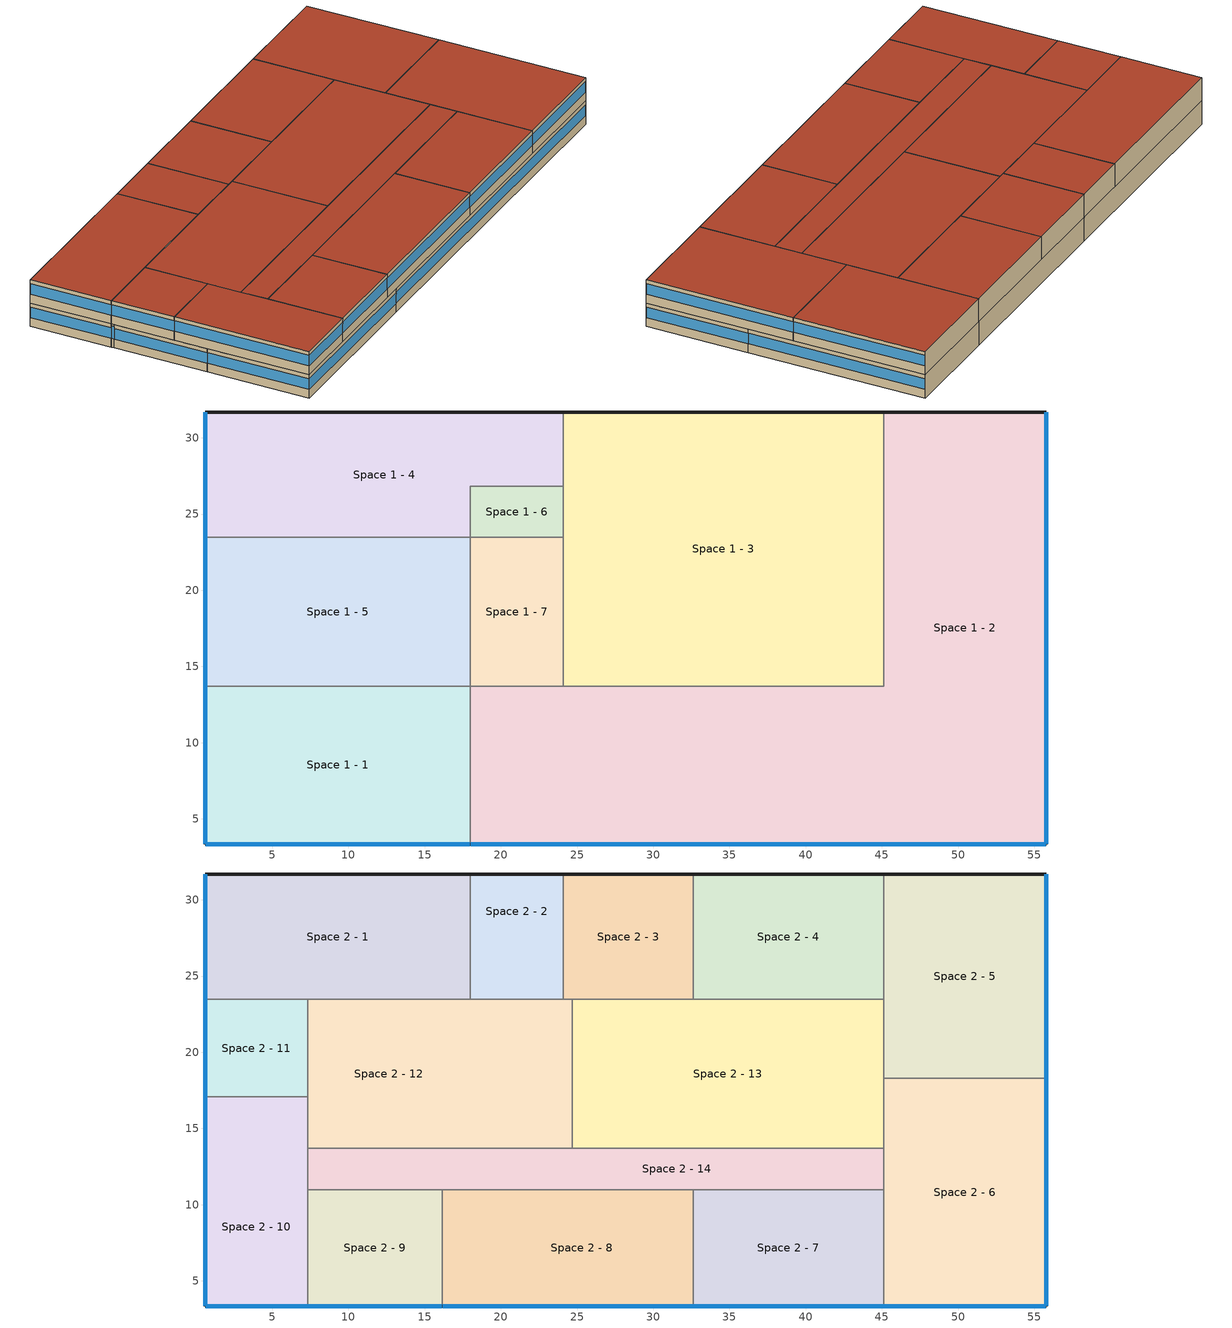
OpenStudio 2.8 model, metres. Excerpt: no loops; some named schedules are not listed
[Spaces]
Space 1 - 7
 floor ground: 17.98,13.72 17.98,14.02 17.98,23.16 17.98,23.47 24.08,23.47 24.08,23.16 24.08,13.72 z0
 wall to Space 1 - 5: 17.98,23.47 17.98,23.16 17.98,14.02 17.98,13.72 z0:2.44
 wall to Space 1 - 6: 24.08,23.47 17.98,23.47 z0:2.44
 wall to Space 1 - 3: 24.08,13.72 24.08,23.16 24.08,23.47 z0:2.44
 wall to Space 1 - 2: 17.98,13.72 24.08,13.72 z0:2.44
Space 1 - 6
 floor ground: 17.98,23.47 17.98,26.82 24.08,26.82 24.08,23.47 z0
 wall to Space 1 - 4: 24.08,26.82 17.98,26.82 17.98,23.47 z0:2.44
 wall to Space 1 - 3: 24.08,23.47 24.08,26.82 z0:2.44
Space 1 - 5
 floor ground: 17.68,13.72 17.07,13.72 0.61,13.72 0.61,23.16 0.61,23.47 17.07,23.47 17.68,23.47 17.98,23.47 17.98,23.16 17.98,14.02 17.98,13.72 z0
 wall outside: 0.61,23.47 0.61,23.16 0.61,13.72 z0:2.44
 wall to Space 1 - 1: 0.61,13.72 17.07,13.72 17.68,13.72 17.98,13.72 z0:2.44
 wall to Space 1 - 4: 17.98,23.47 17.68,23.47 17.07,23.47 0.61,23.47 z0:2.44
 window: 0.61,23.14 0.61,13.74 z0.91:2.02; 0.61,23.44 0.61,23.19 z0.91:2.23
Space 1 - 2
 floor ground: 17.98,3.35 17.98,13.72 24.08,13.72 45.11,13.72 45.11,31.7 55.78,31.7 55.78,13.72 55.78,3.35 z0
 wall outside: 17.98,3.35 55.78,3.35 55.78,13.72 55.78,31.7 45.11,31.7 z0:2.44
 wall to Space 1 - 1: 17.98,13.72 17.98,3.35 z0:2.44
 wall to Space 1 - 3: 45.11,31.7 45.11,13.72 24.08,13.72 z0:2.44
 window: 18.01,3.35 55.75,3.35 / 55.78,13.74 55.78,31.67 z0.91:2.01; 55.78,3.38 55.78,13.69 z0.91:2.02
Space 1 - 4
 floor ground: 17.68,23.47 17.07,23.47 0.61,23.47 0.61,31.7 24.08,31.7 24.08,26.82 17.98,26.82 17.98,23.47 z0
 wall outside: 24.08,31.7 0.61,31.7 0.61,23.47 z0:2.44
 wall to Space 1 - 3: 24.08,26.82 24.08,31.7 z0:2.44
 window: 0.61,31.67 0.61,23.5 z0.91:2.02
Space 1 - 3
 floor ground: 24.08,13.72 24.08,23.16 24.08,23.47 24.08,26.82 24.08,31.7 45.11,31.7 45.11,13.72 z0
 wall outside: 45.11,31.7 24.08,31.7 z0:2.44
Space 1 - 1
 floor ground: 0.61,3.35 0.61,13.72 17.07,13.72 17.68,13.72 17.98,13.72 17.98,3.35 z0
 wall outside: 0.61,13.72 0.61,3.35 17.98,3.35 z0:2.44
 window: 0.61,13.69 0.61,3.38 z0.91:2.02; 0.64,3.35 17.96,3.35 z0.91:2.01
Space 2 - 9
 floor to Space 1 - 1: 16.15,10.97 16.15,3.35 7.32,3.35 7.32,10.97 z2.44
 wall outside: 7.32,3.35 16.15,3.35 z2.44:4.88
 wall to Space 2 - 8: 16.15,3.35 16.15,10.97 z2.44:4.88
 wall to Space 2 - 10: 7.32,10.97 7.32,3.35 z2.44:4.88
 wall to Space 2 - 14: 16.15,10.97 7.32,10.97 z2.44:4.88
 window: 7.34,3.35 16.13,3.35 z3.35:4.46
 roof outside: 7.32,10.97 7.32,3.35 16.15,3.35 16.15,10.97 z4.88
Space 2 - 8
 floor to Space 1 - 1: 17.98,10.97 17.98,3.35 16.15,3.35 16.15,10.97 z2.44
 floor to Space 1 - 2: 32.61,10.97 32.61,3.35 17.98,3.35 17.98,10.97 z2.44
 wall outside: 16.15,3.35 32.61,3.35 z2.44:4.88
 wall to Space 2 - 7: 32.61,3.35 32.61,10.97 z2.44:4.88
 wall to Space 2 - 14: 32.61,10.97 16.15,10.97 z2.44:4.88
 window: 16.18,3.35 32.59,3.35 z3.35:4.45
 roof outside: 16.15,10.97 16.15,3.35 32.61,3.35 32.61,10.97 z4.88
Space 2 - 7
 floor to Space 1 - 2: 45.11,10.97 45.11,3.35 32.61,3.35 32.61,10.97 z2.44
 wall outside: 32.61,3.35 45.11,3.35 z2.44:4.88
 wall to Space 2 - 6: 45.11,3.35 45.11,10.97 z2.44:4.88
 wall to Space 2 - 14: 45.11,10.97 32.61,10.97 z2.44:4.88
 window: 32.64,3.35 45.09,3.35 z3.35:4.45
 roof outside: 32.61,10.97 32.61,3.35 45.11,3.35 45.11,10.97 z4.88
Space 2 - 6
 floor to Space 1 - 2: 55.78,18.29 55.78,3.35 45.11,3.35 45.11,18.29 z2.44
 wall outside: 45.11,3.35 55.78,3.35 55.78,18.29 z2.44:4.88
 wall to Space 2 - 14: 45.11,13.72 45.11,10.97 z2.44:4.88
 wall to Space 2 - 13: 45.11,18.29 45.11,13.72 z2.44:4.88
 wall to Space 2 - 5: 55.78,18.29 45.11,18.29 z2.44:4.88
 window: 55.78,3.38 55.78,18.26 z3.35:4.45; 45.14,3.35 55.75,3.35 z3.35:4.46
 roof outside: 45.11,18.29 45.11,13.72 45.11,10.97 45.11,3.35 55.78,3.35 55.78,18.29 z4.88
Space 2 - 4
 floor to Space 1 - 3: 45.11,31.7 45.11,23.47 32.61,23.47 32.61,31.7 z2.44
 wall outside: 45.11,31.7 32.61,31.7 z2.44:4.88
 wall to Space 2 - 3: 32.61,31.7 32.61,23.47 z2.44:4.88
 wall to Space 2 - 5: 45.11,23.47 45.11,31.7 z2.44:4.88
 wall to Space 2 - 13: 32.61,23.47 45.11,23.47 z2.44:4.88
 roof outside: 32.61,31.7 32.61,23.47 45.11,23.47 45.11,31.7 z4.88
Space 2 - 2
 floor to Space 1 - 6: 24.08,26.82 24.08,23.47 17.98,23.47 17.98,26.82 z2.44
 floor to Space 1 - 4: 24.08,31.7 24.08,26.82 17.98,26.82 17.98,31.7 z2.44
 wall outside: 24.08,31.7 17.98,31.7 z2.44:4.88
 wall to Space 2 - 3: 24.08,23.47 24.08,31.7 z2.44:4.88
 wall to Space 2 - 12: 17.98,23.47 24.08,23.47 z2.44:4.88
 wall to Space 2 - 1: 17.98,31.7 17.98,23.47 z2.44:4.88
 roof outside: 17.98,31.7 17.98,23.47 24.08,23.47 24.08,31.7 z4.88
Space 2 - 14
 floor to Space 1 - 2: 45.11,13.72 45.11,10.97 17.98,10.97 17.98,13.72 z2.44
 floor to Space 1 - 1: 17.98,13.72 17.98,10.97 7.32,10.97 7.32,13.72 z2.44
 wall to Space 2 - 10: 7.32,13.72 7.32,10.97 z2.44:4.88
 wall to Space 2 - 12: 24.69,13.72 7.32,13.72 z2.44:4.88
 wall to Space 2 - 13: 45.11,13.72 24.69,13.72 z2.44:4.88
 roof outside: 24.69,13.72 7.32,13.72 7.32,10.97 16.15,10.97 32.61,10.97 45.11,10.97 45.11,13.72 z4.88
Space 2 - 10
 floor to Space 1 - 5: 7.32,17.07 7.32,13.72 0.61,13.72 0.61,17.07 z2.44
 floor to Space 1 - 1: 7.32,13.72 7.32,3.35 0.61,3.35 0.61,13.72 z2.44
 wall outside: 0.61,17.07 0.61,3.35 7.32,3.35 z2.44:4.88
 wall to Space 2 - 11: 7.32,17.07 0.61,17.07 z2.44:4.88
 wall to Space 2 - 12: 7.32,13.72 7.32,17.07 z2.44:4.88
 window: 0.64,3.35 7.29,3.35 z3.35:4.46; 0.61,17.04 0.61,3.38 z3.35:4.45
 roof outside: 0.61,17.07 0.61,3.35 7.32,3.35 7.32,10.97 7.32,13.72 7.32,17.07 z4.88
Space 2 - 13
 floor to Space 1 - 3: 45.11,23.47 45.11,13.72 24.69,13.72 24.69,23.47 z2.44
 wall to Space 2 - 12: 24.69,23.47 24.69,13.72 z2.44:4.88
 wall to Space 2 - 3: 32.61,23.47 24.69,23.47 z2.44:4.88
 wall to Space 2 - 5: 45.11,18.29 45.11,23.47 z2.44:4.88
 roof outside: 45.11,13.72 45.11,18.29 45.11,23.47 32.61,23.47 24.69,23.47 24.69,13.72 z4.88
Space 2 - 11
 floor to Space 1 - 5: 7.32,23.47 7.32,17.07 0.61,17.07 0.61,23.47 z2.44
 wall outside: 0.61,23.47 0.61,17.07 z2.44:4.88
 wall to Space 2 - 1: 7.32,23.47 0.61,23.47 z2.44:4.88
 wall to Space 2 - 12: 7.32,17.07 7.32,23.47 z2.44:4.88
 window: 0.61,23.44 0.61,17.09 z3.35:4.46
 roof outside: 7.32,17.07 7.32,23.47 0.61,23.47 0.61,17.07 z4.88
Space 2 - 5
 floor to Space 1 - 2: 55.78,31.7 55.78,18.29 45.11,18.29 45.11,31.7 z2.44
 wall outside: 55.78,18.29 55.78,31.7 45.11,31.7 z2.44:4.88
 window: 55.78,18.31 55.78,31.67 z3.35:4.45
 roof outside: 45.11,31.7 45.11,23.47 45.11,18.29 55.78,18.29 55.78,31.7 z4.88
Space 2 - 3
 floor to Space 1 - 3: 32.61,31.7 32.61,23.47 24.08,23.47 24.08,31.7 z2.44
 wall outside: 32.61,31.7 24.08,31.7 z2.44:4.88
 wall to Space 2 - 12: 24.08,23.47 24.69,23.47 z2.44:4.88
 roof outside: 24.08,31.7 24.08,23.47 24.69,23.47 32.61,23.47 32.61,31.7 z4.88
Space 2 - 1
 floor to Space 1 - 4: 17.98,31.7 17.98,23.47 0.61,23.47 0.61,31.7 z2.44
 wall outside: 17.98,31.7 0.61,31.7 0.61,23.47 z2.44:4.88
 wall to Space 2 - 12: 7.32,23.47 17.98,23.47 z2.44:4.88
 window: 0.61,31.67 0.61,23.5 z3.35:4.46
 roof outside: 0.61,31.7 0.61,23.47 7.32,23.47 17.98,23.47 17.98,31.7 z4.88
Space 2 - 12
 floor to Space 1 - 3: 24.69,23.47 24.69,13.72 24.08,13.72 24.08,23.47 z2.44
 floor to Space 1 - 7: 24.08,23.47 24.08,13.72 17.98,13.72 17.98,23.47 z2.44
 floor to Space 1 - 5: 17.98,23.47 17.98,13.72 7.32,13.72 7.32,23.47 z2.44
 roof outside: 24.08,23.47 17.98,23.47 7.32,23.47 7.32,17.07 7.32,13.72 24.69,13.72 24.69,23.47 z4.88
[Site]
Chicago Ohare Intl Ap: Latitude {deg}=41.98; Longitude {deg}=-87.92; Time Zone {hr}=-6; Elevation {m}=201
[ClimateZones]
Climate Zone Value 1=5A; Climate Zone Institution Name 2=CEC; Climate Zone Document Name 2=California Climate Zone Descriptions; Climate Zone Document Year 2=1995
[Building]
Building 1: Space Type=SecondarySchool Classroom 1; Default Construction Set=90.1-2013 - SecSchl - ASHRAE 169-2006-5A; Default Schedule Set=SecondarySchool Classroom Schedule Set 1
[SizingPeriod:DesignDay] Daily Dry-Bulb Temperature Range {deltaC}=10.5; Barometric Pressure {Pa}=98934; Wind Speed {m/s}=5.2; Wind Direction {deg}=230; Sky Clearness=0; Rain Indicator=0; Snow Indicator=0; Day of Month=21; Month=7; Day Type=SummerDesignDay; Daylight Saving Time Indicator=0; Dry-Bulb Temperature Range Modifier Type=DefaultMultipliers; Solar Model Indicator=ASHRAETau; ASHRAE Taub=0.455; ASHRAE Taud=2.05
Name | Maximum Dry-Bulb Temperature {C} | Humidity Indicating Conditions at Maximum Dry-Bulb | Humidity Indicating Type
Chicago Ohare Intl Ap Ann Clg .4% Condns Enth=>MDB | 31.4 | 79200 | Enthalpy
Chicago Ohare Intl Ap Ann Clg .4% Condns DP=>MDB | 28.9 | 23.8 | Dewpoint
Chicago Ohare Intl Ap Ann Clg .4% Condns WB=>MDB | 31.2 | 25.5 | Wetbulb
Chicago Ohare Intl Ap Ann Clg .4% Condns DB=>MWB | 33.3 | 23.7 | Wetbulb
[DefaultConstructionSet]
90.1-2013 - SecSchl - ASHRAE 169-2006-5A: Default Exterior Surface Constructions=Default Surface Constructions 1000; Default Interior Surface Constructions=Default Surface Constructions 1001; Default Ground Contact Surface Constructions=Default Surface Constructions 1002; Default Exterior SubSurface Constructions=Default Sub Surface Constructions 667; Default Interior SubSurface Constructions=Default Sub Surface Constructions 668; Interior Partition Construction=Typical Interior Partition
[DefaultSurfaceConstructions]
Name | Floor Construction | Wall Construction | Roof Ceiling Construction
Default Surface Constructions 1000 | Typical Insulated Exterior Mass Floor R-17.54 69 | Typical Insulated Steel Framed Exterior Wall R-18.18 18 | Typical IEAD Roof R-31.25 107
Default Surface Constructions 1001 | Typical Interior Floor | Typical Interior Wall | Typical Interior Ceiling
Default Surface Constructions 1002 | Typical Insulated Carpeted 8in Slab Floor | Typical Insulated Basement Mass Wall
[DefaultSubSurfaceConstructions]
Name | Fixed Window Construction | Operable Window Construction | Door Construction | Glass Door Construction | Overhead Door Construction | Skylight Construction | Tubular Daylight Dome Construction | Tubular Daylight Diffuser Construction
Default Sub Surface Constructions 667 | U 0.48 SHGC 0.40 Dbl Ref-D Clr 6mm/13mm | U 0.48 SHGC 0.40 Dbl Ref-D Clr 6mm/13mm | Typical Insulated Metal Door R-2.0 183 | U 0.44 SHGC 0.26 Dbl Ref-B-H Clr 6mm/13mm Air | Typical Overhead Door | Window_U_0.50_SHGC_0.40_Skylight_Frame_Width_0.430_in | Typical Interior Window | Typical Interior Window
Default Sub Surface Constructions 668 | Typical Interior Window | Typical Interior Window | Typical Interior Door
[Construction]
Typical Interior Partition; Typical Interior Door: G05 25mm wood
Typical Insulated Exterior Mass Floor R-17.54 69: Typical Insulation R-14.97 69, 4 in. Normalweight Concrete Floor, Typical Carpet Pad
Typical Insulated Steel Framed Exterior Wall R-18.18 18: 25mm Stucco, 5/8 in. Gypsum Board, Typical Insulation R-16.0 18, 5/8 in. Gypsum Board
Typical IEAD Roof R-31.25 107: Roof Membrane, Typical Insulation R-30.13 107, Metal Roof Surface
Typical Interior Floor: 100mm Normalweight concrete floor, CP02 CARPET PAD 1
Typical Interior Wall: G01 13mm gypsum board, G01 13mm gypsum board
Typical Interior Ceiling: CP02 CARPET PAD 1, 100mm Normalweight concrete floor
Typical Insulated Carpeted 8in Slab Floor: 8 in. Normalweight Concrete Floor, Typical Carpet Pad
Typical Insulated Basement Mass Wall: 8 in. Concrete Block Basement Wall
U 0.48 SHGC 0.40 Dbl Ref-D Clr 6mm/13mm: REF D CLEAR 6MM, AIR 13MM, CLEAR 6MM
Typical Insulated Metal Door R-2.0 183: F08 Metal surface, Typical Insulation R-1.15 183
U 0.44 SHGC 0.26 Dbl Ref-B-H Clr 6mm/13mm Air: REF B CLEAR HI 6MM, AIR 13MM, CLEAR 6MM
Typical Overhead Door: Typical Insulation R-0.54 1
Window_U_0.50_SHGC_0.40_Skylight_Frame_Width_0.430_in: Glass_2052_LayerAvg, Gap_1_W_0_0038, Glass_2027F_LayerAvg
Typical Interior Window: Clear 3mm 1
[Material]
Name | Roughness | Thickness {m} | Conductivity {W/m-K} | Density {kg/m3} | Specific Heat {J/kg-K} | Thermal Absorptance | Solar Absorptance | Visible Absorptance
G05 25mm wood | MediumSmooth | 0.0254 | 0.15 | 608 | 1630 | 0.9 | 0.5 | 0.5
4 in. Normalweight Concrete Floor | MediumRough | 0.1016 | 2.31 | 2322 | 832 | 0.9 | 0.7 | 0.7
25mm Stucco | Smooth | 0.0254 | 0.72 | 1856 | 840 | 0.9 | 0.7 | 0.7
5/8 in. Gypsum Board | MediumSmooth | 0.0159 | 0.16 | 800 | 1090 | 0.9 | 0.7 | 0.7
Roof Membrane | VeryRough | 0.0095 | 0.16 | 1121.29 | 1460 | 0.9 | 0.7 | 0.7
Metal Roof Surface; F08 Metal surface | Smooth | 0.0008 | 45.28 | 7824 | 500 | 0.9 | 0.7 | 0.7
100mm Normalweight concrete floor | MediumRough | 0.1016 | 2.31045 | 2322 | 832.557 |  | 0 | 0
G01 13mm gypsum board | Smooth | 0.0127 | 0.160031 | 800.001 | 1090.73 | 0.9 | 0.7 | 0.5
8 in. Normalweight Concrete Floor | MediumRough | 0.2032 | 2.31 | 2322 | 832 | 0.9 | 0.7 | 0.7
8 in. Concrete Block Basement Wall | MediumRough | 0.2032 | 1.326 | 1842 | 912 | 0.9 | 0.7 | 0.7
[Material:NoMass] Roughness=Smooth; Thermal Absorptance=0.9; Solar Absorptance=0.7
Name | Thermal Resistance {m2-K/W} | Visible Absorptance
Typical Insulation R-14.97 69 | 2.63723 | 0.7
Typical Carpet Pad; CP02 CARPET PAD 1 | 0.21648 | 0.8
Typical Insulation R-16.0 18 | 2.81828 | 0.7
Typical Insulation R-30.13 107 | 5.30668 | 0.7
Typical Insulation R-1.15 183 | 0.202509 | 0.7
Typical Insulation R-0.54 1 | 0.0945033 | 0.7
[WindowMaterial:Glazing] Optical Data Type=SpectralAverage; Infrared Transmittance at Normal Incidence=0; Dirt Correction Factor for Solar and Visible Transmittance=1; Solar Diffusing=No
Name | Thickness {m} | Solar Transmittance at Normal Incidence | Front Side Solar Reflectance at Normal Incidence | Back Side Solar Reflectance at Normal Incidence | Visible Transmittance at Normal Incidence | Front Side Visible Reflectance at Normal Incidence | Back Side Visible Reflectance at Normal Incidence | Front Side Infrared Hemispherical Emissivity | Back Side Infrared Hemispherical Emissivity | Conductivity {W/m-K}
REF D CLEAR 6MM | 0.006 | 0.429 | 0.308 | 0.379 | 0.334 | 0.453 | 0.505 | 0.84 | 0.82 | 0.9
CLEAR 6MM | 0.006 | 0.775 | 0.071 | 0.071 | 0.881 | 0.08 | 0.08 | 0.84 | 0.84 | 0.9
REF B CLEAR HI 6MM | 0.006 | 0.24 | 0.16 | 0.32 | 0.3 | 0.16 | 0.29 | 0.84 | 0.6 | 0.9
Glass_2052_LayerAvg | 0.00837 | 0.507767 | 0.054228 | 0.0544931 | 0.586833 | 0.05805 | 0.058397 | 0.84 | 0.84 | 1
Glass_2027F_LayerAvg | 0.004 | 0.369744 | 0.470069 | 0.340935 | 0.765222 | 0.0546 | 0.073741 | 0.03675 | 0.84 | 1
Clear 3mm 1 | 0.003 | 0.837 | 0.075 | 0.075 | 0.898 | 0.081 | 0.081 | 0.84 | 0.84 | 0.9
[WindowMaterial:Gas] Gas Type=Air
Name | Thickness {m}
AIR 13MM | 0.0127
Gap_1_W_0_0038 | 0.0038
[Space]
Name | Space Type | Building Story | Thermal Zone
Space 2 - 7; Space 2 - 9; Space 2 - 11 | SecondarySchool Office | Story 2 | Thermal Zone 7
Space 2 - 6; Space 2 - 5 | SecondarySchool Classroom | Story 2 | Thermal Zone 6
Space 2 - 8; Space 2 - 10 | SecondarySchool Classroom | Story 2 | Thermal Zone 7
Space 2 - 3; Space 2 - 2 | SecondarySchool Office | Story 2 | Thermal Zone 5
Space 2 - 13; Space 2 - 12 | SecondarySchool Library | Story 2 | Thermal Zone 8
Space 1 - 6; Space 1 - 7 | SecondarySchool Restroom | Story 1 | Thermal Zone 4
Space 1 - 4 | SecondarySchool Classroom | Story 1 | Thermal Zone 1
Space 1 - 3 | SecondarySchool Auditorium | Story 1 | Thermal Zone 1
Space 2 - 14 | SecondarySchool Corridor | Story 2 | Thermal Zone 8
Space 2 - 1; Space 2 - 4 | SecondarySchool Classroom | Story 2 | Thermal Zone 5
Space 1 - 5; Space 1 - 1 | SecondarySchool Classroom | Story 1 | Thermal Zone 3
Space 1 - 2 | SecondarySchool ComputerRoom | Story 1 | Thermal Zone 2
[BuildingStory] Nominal Floor to Floor Height {m}=2.4384; Nominal Floor to Ceiling Height {m}=2.4384
Name | Nominal Z Coordinate {m}
Story 2 | 2.4384
Story 1 | 0
[ThermalZone] Multiplier=1; Use Ideal Air Loads=No
Name | Thermostat
Thermal Zone 5 | Thermostat Setpoint Dual Setpoint 5
Thermal Zone 6 | Thermostat Setpoint Dual Setpoint 6
Thermal Zone 7 | Thermostat Setpoint Dual Setpoint 7
Thermal Zone 8 | Thermostat Setpoint Dual Setpoint 8
Thermal Zone 4 | Thermostat Setpoint Dual Setpoint 4
Thermal Zone 3 | Thermostat Setpoint Dual Setpoint 3
Thermal Zone 1 | Thermostat Setpoint Dual Setpoint 1
Thermal Zone 2 | Thermostat Setpoint Dual Setpoint 2
[SpaceType] Standards Building Type=SecondarySchool
Name | Default Schedule Set | Design Specification Outdoor Air Object | Standards Space Type
SecondarySchool Office | SecondarySchool Office Schedule Set | SecondarySchool Office Ventilation | Office
SecondarySchool Restroom | SecondarySchool Restroom Schedule Set | SecondarySchool Restroom Ventilation | Restroom
SecondarySchool Library | SecondarySchool Library Schedule Set | SecondarySchool Library Ventilation | Library
SecondarySchool Classroom; SecondarySchool Classroom 1 | SecondarySchool Classroom Schedule Set | SecondarySchool Classroom Ventilation | Classroom
SecondarySchool Corridor | SecondarySchool Corridor Schedule Set | SecondarySchool Corridor Ventilation | Corridor
SecondarySchool Auditorium | SecondarySchool Auditorium Schedule Set | SecondarySchool Auditorium Ventilation | Auditorium
SecondarySchool ComputerRoom | SecondarySchool ComputerRoom Schedule Set | SecondarySchool ComputerRoom Ventilation | ComputerRoom
[DefaultScheduleSet] People Activity Level Schedule=SchoolSecondary ACTIVITY_SCH; Electric Equipment Schedule=SchoolSecondary BLDG_EQUIP_SCH_2013; Infiltration Schedule=SchoolSecondary INFIL_SCH_PNNL
Name | Number of People Schedule | Lighting Schedule
SecondarySchool Office Schedule Set | SchoolSecondary BLDG_OCC_SCH_Offices | SchoolSecondary BLDG_LIGHT_OFFICE_SCH
SecondarySchool Restroom Schedule Set | SchoolSecondary BLDG_OCC_SCH | SchoolSecondary BLDG_LIGHT_BATH_SCH
SecondarySchool Library Schedule Set | SchoolSecondary BLDG_OCC_SCH | SchoolSecondary BLDG_LIGHT_LIBRARY_SCH
SecondarySchool Classroom Schedule Set; SecondarySchool Classroom Schedule Set 1 | SchoolSecondary BLDG_OCC_SCH | SchoolSecondary BLDG_LIGHT_CLASSROOM_SCH
SecondarySchool Corridor Schedule Set | SchoolSecondary BLDG_OCC_SCH | SchoolSecondary BLDG_LIGHT_CORRIDOR_SCH
SecondarySchool Auditorium Schedule Set | SchoolSecondary BLDG_OCC_SCH_Auditorium | SchoolSecondary BLDG_LIGHT_SCH
SecondarySchool ComputerRoom Schedule Set | SchoolSecondary BLDG_OCC_SCH_Extend | SchoolSecondary BLDG_LIGHT_CLASSROOM_SCH
[DesignSpecification:OutdoorAir] Outdoor Air Method=Sum
Name | Outdoor Air Flow per Person {m3/s-person} | Outdoor Air Flow per Floor Area {m3/s-m2}
SecondarySchool Office Ventilation; SecondarySchool Auditorium Ventilation | 0.00235974 | 0.0003048
SecondarySchool Restroom Ventilation; SecondarySchool Corridor Ventilation |  | 0.0003048
SecondarySchool Library Ventilation; SecondarySchool Classroom Ventilation; SecondarySchool ComputerRoom Ventilation | 0.00471947 | 0.0006096
[People] Work Efficiency Schedule=Work Efficiency Schedule; Clothing Insulation Schedule=Clothing Schedule; Air Velocity Schedule=Air Velocity Schedule; Multiplier=1
Name | People Definition | Space or SpaceType
SecondarySchool Office People | SecondarySchool Office People Definition | SecondarySchool Office
SecondarySchool Library People | SecondarySchool Library People Definition | SecondarySchool Library
SecondarySchool Classroom People | SecondarySchool Classroom People Definition | SecondarySchool Classroom
SecondarySchool Auditorium People | SecondarySchool Auditorium People Definition | SecondarySchool Auditorium
SecondarySchool ComputerRoom People | SecondarySchool ComputerRoom People Definition | SecondarySchool ComputerRoom
SecondarySchool Classroom People 1 | SecondarySchool Classroom People Definition | SecondarySchool Classroom 1
[People:Definition] Number of People Calculation Method=People/Area; Fraction Radiant=0.3
Name | People per Space Floor Area {person/m2}
SecondarySchool Office People Definition | 0.0538196
SecondarySchool Library People Definition | 0.107639
SecondarySchool Classroom People Definition; SecondarySchool ComputerRoom People Definition | 0.376737
SecondarySchool Auditorium People Definition | 1.61459
[Lights] Fraction Replaceable=1
Name | Lights Definition | Space or SpaceType
SecondarySchool Office Lights | SecondarySchool Office Lights Definition | SecondarySchool Office
SecondarySchool Restroom Lights | SecondarySchool Restroom Lights Definition | SecondarySchool Restroom
SecondarySchool Library Lights | SecondarySchool Library Lights Definition | SecondarySchool Library
SecondarySchool Classroom Lights | SecondarySchool Classroom Lights Definition | SecondarySchool Classroom
SecondarySchool Corridor Lights | SecondarySchool Corridor Lights Definition | SecondarySchool Corridor
SecondarySchool Auditorium Lights | SecondarySchool Auditorium Lights Definition | SecondarySchool Auditorium
SecondarySchool ComputerRoom Lights | SecondarySchool ComputerRoom Lights Definition | SecondarySchool ComputerRoom
SecondarySchool Classroom Lights 1 | SecondarySchool Classroom Lights Definition | SecondarySchool Classroom 1
[Lights:Definition] Design Level Calculation Method=Watts/Area; Fraction Radiant=0.37; Fraction Visible=0.2
Name | Watts per Space Floor Area {W/m2}
SecondarySchool Office Lights Definition | 11.9479
SecondarySchool Restroom Lights Definition | 10.5486
SecondarySchool Library Lights Definition | 12.8091
SecondarySchool Classroom Lights Definition; SecondarySchool ComputerRoom Lights Definition | 13.3472
SecondarySchool Corridor Lights Definition | 7.10418
SecondarySchool Auditorium Lights Definition | 6.78126
[ElectricEquipment]
Name | Electric Equipment Definition | Space or SpaceType
SecondarySchool Office Elec Equip | SecondarySchool Office Elec Equip Definition | SecondarySchool Office
SecondarySchool Restroom Elec Equip | SecondarySchool Restroom Elec Equip Definition | SecondarySchool Restroom
SecondarySchool Library Elec Equip | SecondarySchool Library Elec Equip Definition | SecondarySchool Library
SecondarySchool Classroom Elec Equip | SecondarySchool Classroom Elec Equip Definition | SecondarySchool Classroom
SecondarySchool Corridor Elec Equip | SecondarySchool Corridor Elec Equip Definition | SecondarySchool Corridor
SecondarySchool Auditorium Elec Equip | SecondarySchool Auditorium Elec Equip Definition | SecondarySchool Auditorium
SecondarySchool ComputerRoom Elec Equip | SecondarySchool ComputerRoom Elec Equip Definition | SecondarySchool ComputerRoom
SecondarySchool Classroom Elec Equip 1 | SecondarySchool Classroom Elec Equip Definition | SecondarySchool Classroom 1
[ElectricEquipment:Definition] Design Level Calculation Method=Watts/Area; Fraction Radiant=0.5
Name | Watts per Space Floor Area {W/m2}
SecondarySchool Office Elec Equip Definition | 10.7639
SecondarySchool Restroom Elec Equip Definition; SecondarySchool Corridor Elec Equip Definition | 3.98265
SecondarySchool Library Elec Equip Definition | 10.0104
SecondarySchool Classroom Elec Equip Definition | 9.99967
SecondarySchool Auditorium Elec Equip Definition | 4.9514
SecondarySchool ComputerRoom Elec Equip Definition | 19.9993
[SpaceInfiltration:DesignFlowRate] Design Flow Rate Calculation Method=Flow/ExteriorArea; Flow per Exterior Surface Area {m3/s-m2}=0.000226568
Name | Space or SpaceType
SecondarySchool Office Infiltration | SecondarySchool Office
SecondarySchool Restroom Infiltration | SecondarySchool Restroom
SecondarySchool Library Infiltration | SecondarySchool Library
SecondarySchool Classroom Infiltration | SecondarySchool Classroom
SecondarySchool Corridor Infiltration | SecondarySchool Corridor
SecondarySchool Auditorium Infiltration | SecondarySchool Auditorium
SecondarySchool ComputerRoom Infiltration | SecondarySchool ComputerRoom
SecondarySchool Classroom Infiltration 1 | SecondarySchool Classroom 1
[ThermostatSetpoint:DualSetpoint]
Name | Heating Setpoint Temperature Schedule | Cooling Setpoint Temperature Schedule
Thermostat Setpoint Dual Setpoint 1 | SchoolSecondary HTGSETP_SCH_YES_OPTIMUM | SchoolSecondary CLGSETP_SCH_Setback
Thermostat Setpoint Dual Setpoint 2 | SchoolSecondary HTGSETP_SCH_YES_OPTIMUM 1 | SchoolSecondary CLGSETP_SCH_Setback 1
Thermostat Setpoint Dual Setpoint 3 | SchoolSecondary HTGSETP_SCH_YES_OPTIMUM 2 | SchoolSecondary CLGSETP_SCH_Setback 2
Thermostat Setpoint Dual Setpoint 4 | SchoolSecondary HTGSETP_SCH_YES_OPTIMUM 3 | SchoolSecondary CLGSETP_SCH_Setback 3
Thermostat Setpoint Dual Setpoint 5 | SchoolSecondary HTGSETP_SCH_YES_OPTIMUM 4 | SchoolSecondary CLGSETP_SCH_Setback 4
Thermostat Setpoint Dual Setpoint 6 | SchoolSecondary HTGSETP_SCH_YES_OPTIMUM 5 | SchoolSecondary CLGSETP_SCH_Setback 5
Thermostat Setpoint Dual Setpoint 7 | SchoolSecondary HTGSETP_SCH_YES_OPTIMUM 6 | SchoolSecondary CLGSETP_SCH_Setback 6
Thermostat Setpoint Dual Setpoint 8 | SchoolSecondary HTGSETP_SCH_YES_OPTIMUM 7 | SchoolSecondary CLGSETP_SCH_Setback 7
[Schedule:Ruleset]
Name | Default Day Schedule | Summer Design Day Schedule | Winter Design Day Schedule
SchoolSecondary BLDG_OCC_SCH_Offices | SchoolSecondary BLDG_OCC_SCH_Offices Default | SchoolSecondary BLDG_OCC_SCH_Offices Summer Design Day 3 | SchoolSecondary BLDG_OCC_SCH_Offices Winter Design Day
SchoolSecondary ACTIVITY_SCH | SchoolSecondary ACTIVITY_SCH Default | SchoolSecondary ACTIVITY_SCH Summer Design Day | SchoolSecondary ACTIVITY_SCH Winter Design Day
SchoolSecondary BLDG_LIGHT_OFFICE_SCH | SchoolSecondary BLDG_LIGHT_OFFICE_SCH Default | SchoolSecondary BLDG_LIGHT_OFFICE_SCH Summer Design Day | SchoolSecondary BLDG_LIGHT_OFFICE_SCH Winter Design Day
SchoolSecondary BLDG_EQUIP_SCH_2013 | SchoolSecondary BLDG_EQUIP_SCH_2013 Default | SchoolSecondary BLDG_EQUIP_SCH_2013 Summer Design Day 2 | SchoolSecondary BLDG_EQUIP_SCH_2013 Winter Design Day 2
SchoolSecondary INFIL_SCH_PNNL | SchoolSecondary INFIL_SCH_PNNL Default | SchoolSecondary INFIL_SCH_PNNL Summer Design Day | SchoolSecondary INFIL_SCH_PNNL Winter Design Day
Work Efficiency Schedule | Work Efficiency Schedule Default
Clothing Schedule | Clothing Schedule Default Winter Clothes
Air Velocity Schedule | Air Velocity Schedule Default
SchoolSecondary BLDG_OCC_SCH | SchoolSecondary BLDG_OCC_SCH Default | SchoolSecondary BLDG_OCC_SCH Summer Design Day 3 | SchoolSecondary BLDG_OCC_SCH Winter Design Day
SchoolSecondary BLDG_LIGHT_BATH_SCH | SchoolSecondary BLDG_LIGHT_BATH_SCH Default | SchoolSecondary BLDG_LIGHT_BATH_SCH Summer Design Day | SchoolSecondary BLDG_LIGHT_BATH_SCH Winter Design Day
SchoolSecondary BLDG_LIGHT_LIBRARY_SCH | SchoolSecondary BLDG_LIGHT_LIBRARY_SCH Default | SchoolSecondary BLDG_LIGHT_LIBRARY_SCH Summer Design Day | SchoolSecondary BLDG_LIGHT_LIBRARY_SCH Winter Design Day
SchoolSecondary BLDG_LIGHT_CLASSROOM_SCH | SchoolSecondary BLDG_LIGHT_CLASSROOM_SCH Default | SchoolSecondary BLDG_LIGHT_CLASSROOM_SCH Summer Design Day | SchoolSecondary BLDG_LIGHT_CLASSROOM_SCH Winter Design Day
SchoolSecondary BLDG_LIGHT_CORRIDOR_SCH | SchoolSecondary BLDG_LIGHT_CORRIDOR_SCH Default | SchoolSecondary BLDG_LIGHT_CORRIDOR_SCH Summer Design Day | SchoolSecondary BLDG_LIGHT_CORRIDOR_SCH Winter Design Day
SchoolSecondary BLDG_OCC_SCH_Auditorium | SchoolSecondary BLDG_OCC_SCH_Auditorium Default | SchoolSecondary BLDG_OCC_SCH_Auditorium Summer Design Day 3 | SchoolSecondary BLDG_OCC_SCH_Auditorium Winter Design Day
SchoolSecondary BLDG_LIGHT_SCH | SchoolSecondary BLDG_LIGHT_SCH Default | SchoolSecondary BLDG_LIGHT_SCH Summer Design Day | SchoolSecondary BLDG_LIGHT_SCH Winter Design Day
SchoolSecondary BLDG_OCC_SCH_Extend | SchoolSecondary BLDG_OCC_SCH_Extend Default | SchoolSecondary BLDG_OCC_SCH_Extend Summer Design Day 3 | SchoolSecondary BLDG_OCC_SCH_Extend Winter Design Day
SchoolSecondary HTGSETP_SCH_YES_OPTIMUM | SchoolSecondary HTGSETP_SCH_YES_OPTIMUM Default | SchoolSecondary HTGSETP_SCH_YES_OPTIMUM Summer Design Day | SchoolSecondary HTGSETP_SCH_YES_OPTIMUM Winter Design Day
SchoolSecondary HTGSETP_SCH_YES_OPTIMUM 1 | SchoolSecondary HTGSETP_SCH_YES_OPTIMUM Default 1 | SchoolSecondary HTGSETP_SCH_YES_OPTIMUM Summer Design Day 1 | SchoolSecondary HTGSETP_SCH_YES_OPTIMUM Winter Design Day 1
SchoolSecondary HTGSETP_SCH_YES_OPTIMUM 2 | SchoolSecondary HTGSETP_SCH_YES_OPTIMUM Default 2 | SchoolSecondary HTGSETP_SCH_YES_OPTIMUM Summer Design Day 2 | SchoolSecondary HTGSETP_SCH_YES_OPTIMUM Winter Design Day 2
SchoolSecondary HTGSETP_SCH_YES_OPTIMUM 3 | SchoolSecondary HTGSETP_SCH_YES_OPTIMUM Default 3 | SchoolSecondary HTGSETP_SCH_YES_OPTIMUM Summer Design Day 3 | SchoolSecondary HTGSETP_SCH_YES_OPTIMUM Winter Design Day 3
SchoolSecondary HTGSETP_SCH_YES_OPTIMUM 4 | SchoolSecondary HTGSETP_SCH_YES_OPTIMUM Default 4 | SchoolSecondary HTGSETP_SCH_YES_OPTIMUM Summer Design Day 4 | SchoolSecondary HTGSETP_SCH_YES_OPTIMUM Winter Design Day 4
SchoolSecondary HTGSETP_SCH_YES_OPTIMUM 5 | SchoolSecondary HTGSETP_SCH_YES_OPTIMUM Default 5 | SchoolSecondary HTGSETP_SCH_YES_OPTIMUM Summer Design Day 5 | SchoolSecondary HTGSETP_SCH_YES_OPTIMUM Winter Design Day 5
SchoolSecondary HTGSETP_SCH_YES_OPTIMUM 6 | SchoolSecondary HTGSETP_SCH_YES_OPTIMUM Default 6 | SchoolSecondary HTGSETP_SCH_YES_OPTIMUM Summer Design Day 6 | SchoolSecondary HTGSETP_SCH_YES_OPTIMUM Winter Design Day 6
SchoolSecondary HTGSETP_SCH_YES_OPTIMUM 7 | SchoolSecondary HTGSETP_SCH_YES_OPTIMUM Default 7 | SchoolSecondary HTGSETP_SCH_YES_OPTIMUM Summer Design Day 7 | SchoolSecondary HTGSETP_SCH_YES_OPTIMUM Winter Design Day 7
SchoolSecondary CLGSETP_SCH_Setback | SchoolSecondary CLGSETP_SCH_Setback Default | SchoolSecondary CLGSETP_SCH_Setback Summer Design Day | SchoolSecondary CLGSETP_SCH_Setback Winter Design Day
SchoolSecondary CLGSETP_SCH_Setback 1 | SchoolSecondary CLGSETP_SCH_Setback Default 1 | SchoolSecondary CLGSETP_SCH_Setback Summer Design Day 1 | SchoolSecondary CLGSETP_SCH_Setback Winter Design Day 1
SchoolSecondary CLGSETP_SCH_Setback 2 | SchoolSecondary CLGSETP_SCH_Setback Default 2 | SchoolSecondary CLGSETP_SCH_Setback Summer Design Day 2 | SchoolSecondary CLGSETP_SCH_Setback Winter Design Day 2
SchoolSecondary CLGSETP_SCH_Setback 3 | SchoolSecondary CLGSETP_SCH_Setback Default 3 | SchoolSecondary CLGSETP_SCH_Setback Summer Design Day 3 | SchoolSecondary CLGSETP_SCH_Setback Winter Design Day 3
SchoolSecondary CLGSETP_SCH_Setback 4 | SchoolSecondary CLGSETP_SCH_Setback Default 4 | SchoolSecondary CLGSETP_SCH_Setback Summer Design Day 4 | SchoolSecondary CLGSETP_SCH_Setback Winter Design Day 4
SchoolSecondary CLGSETP_SCH_Setback 5 | SchoolSecondary CLGSETP_SCH_Setback Default 5 | SchoolSecondary CLGSETP_SCH_Setback Summer Design Day 5 | SchoolSecondary CLGSETP_SCH_Setback Winter Design Day 5
SchoolSecondary CLGSETP_SCH_Setback 6 | SchoolSecondary CLGSETP_SCH_Setback Default 6 | SchoolSecondary CLGSETP_SCH_Setback Summer Design Day 6 | SchoolSecondary CLGSETP_SCH_Setback Winter Design Day 6
SchoolSecondary CLGSETP_SCH_Setback 7 | SchoolSecondary CLGSETP_SCH_Setback Default 7 | SchoolSecondary CLGSETP_SCH_Setback Summer Design Day 7 | SchoolSecondary CLGSETP_SCH_Setback Winter Design Day 7
[Schedule:Day]
SchoolSecondary BLDG_OCC_SCH_Offices Default; SchoolSecondary BLDG_OCC_SCH_Offices Winter Design Day; SchoolSecondary BLDG_LIGHT_OFFICE_SCH Winter Design Day; Work Efficiency Schedule Default; SchoolSecondary BLDG_OCC_SCH Default; SchoolSecondary BLDG_OCC_SCH Winter Design Day; SchoolSecondary BLDG_LIGHT_BATH_SCH Winter Design Day; SchoolSecondary BLDG_LIGHT_LIBRARY_SCH Winter Design Day; SchoolSecondary BLDG_LIGHT_CLASSROOM_SCH Winter Design Day; SchoolSecondary BLDG_OCC_SCH_Auditorium Default; SchoolSecondary BLDG_OCC_SCH_Auditorium Winter Design Day; SchoolSecondary BLDG_LIGHT_SCH Winter Design Day: 24, 0, 0
SchoolSecondary BLDG_OCC_SCH_Offices Summer Design Day 3: 8, 0, 0, 17, 0, 0.95, 21, 0, 0.15, 24, 0, 0
SchoolSecondary ACTIVITY_SCH Default; SchoolSecondary ACTIVITY_SCH Summer Design Day; SchoolSecondary ACTIVITY_SCH Winter Design Day: 24, 0, 120
SchoolSecondary BLDG_LIGHT_OFFICE_SCH Default; SchoolSecondary BLDG_LIGHT_BATH_SCH Default; SchoolSecondary BLDG_LIGHT_LIBRARY_SCH Default; SchoolSecondary BLDG_LIGHT_CLASSROOM_SCH Default; SchoolSecondary BLDG_LIGHT_SCH Default: 24, 0, 0.1773
SchoolSecondary BLDG_LIGHT_OFFICE_SCH Summer Design Day; SchoolSecondary INFIL_SCH_PNNL Default; SchoolSecondary INFIL_SCH_PNNL Winter Design Day; Clothing Schedule Default Winter Clothes; SchoolSecondary BLDG_LIGHT_BATH_SCH Summer Design Day; SchoolSecondary BLDG_LIGHT_LIBRARY_SCH Summer Design Day; SchoolSecondary BLDG_LIGHT_CLASSROOM_SCH Summer Design Day; SchoolSecondary BLDG_LIGHT_SCH Summer Design Day: 24, 0, 1
SchoolSecondary BLDG_EQUIP_SCH_2013 Default: 24, 0, 0.295624
SchoolSecondary BLDG_EQUIP_SCH_2013 Summer Design Day 2: 8, 0, 0.35, 17, 0, 0.95, 24, 0, 0.35
SchoolSecondary BLDG_EQUIP_SCH_2013 Winter Design Day 2: 24, 0, 0.35
SchoolSecondary INFIL_SCH_PNNL Summer Design Day: 7, 0, 1, 21, 0, 0.25, 24, 0, 1
Air Velocity Schedule Default: 24, 0, 0.2
SchoolSecondary BLDG_OCC_SCH Summer Design Day 3: 8, 0, 0, 16, 0, 0.95, 21, 0, 0.15, 24, 0, 0
SchoolSecondary BLDG_OCC_SCH_Auditorium Summer Design Day 3: 8, 0, 0, 15, 0, 0.25, 20, 0, 0.95, 24, 0, 0
SchoolSecondary HTGSETP_SCH_YES_OPTIMUM Default; SchoolSecondary HTGSETP_SCH_YES_OPTIMUM Summer Design Day; SchoolSecondary HTGSETP_SCH_YES_OPTIMUM Default 1; SchoolSecondary HTGSETP_SCH_YES_OPTIMUM Summer Design Day 1; SchoolSecondary HTGSETP_SCH_YES_OPTIMUM Default 2; SchoolSecondary HTGSETP_SCH_YES_OPTIMUM Summer Design Day 2; SchoolSecondary HTGSETP_SCH_YES_OPTIMUM Default 3; SchoolSecondary HTGSETP_SCH_YES_OPTIMUM Summer Design Day 3; SchoolSecondary HTGSETP_SCH_YES_OPTIMUM Default 4; SchoolSecondary HTGSETP_SCH_YES_OPTIMUM Summer Design Day 4; SchoolSecondary HTGSETP_SCH_YES_OPTIMUM Default 5; SchoolSecondary HTGSETP_SCH_YES_OPTIMUM Summer Design Day 5; SchoolSecondary HTGSETP_SCH_YES_OPTIMUM Default 6; SchoolSecondary HTGSETP_SCH_YES_OPTIMUM Summer Design Day 6; SchoolSecondary HTGSETP_SCH_YES_OPTIMUM Default 7; SchoolSecondary HTGSETP_SCH_YES_OPTIMUM Summer Design Day 7: 24, 0, 15.6
SchoolSecondary HTGSETP_SCH_YES_OPTIMUM Winter Design Day; SchoolSecondary HTGSETP_SCH_YES_OPTIMUM Winter Design Day 1; SchoolSecondary HTGSETP_SCH_YES_OPTIMUM Winter Design Day 2; SchoolSecondary HTGSETP_SCH_YES_OPTIMUM Winter Design Day 3; SchoolSecondary HTGSETP_SCH_YES_OPTIMUM Winter Design Day 4; SchoolSecondary HTGSETP_SCH_YES_OPTIMUM Winter Design Day 5; SchoolSecondary HTGSETP_SCH_YES_OPTIMUM Winter Design Day 6; SchoolSecondary HTGSETP_SCH_YES_OPTIMUM Winter Design Day 7: 24, 0, 21
SchoolSecondary CLGSETP_SCH_Setback Default; SchoolSecondary CLGSETP_SCH_Setback Winter Design Day; SchoolSecondary CLGSETP_SCH_Setback Default 1; SchoolSecondary CLGSETP_SCH_Setback Winter Design Day 1; SchoolSecondary CLGSETP_SCH_Setback Default 2; SchoolSecondary CLGSETP_SCH_Setback Winter Design Day 2; SchoolSecondary CLGSETP_SCH_Setback Default 3; SchoolSecondary CLGSETP_SCH_Setback Winter Design Day 3; SchoolSecondary CLGSETP_SCH_Setback Default 4; SchoolSecondary CLGSETP_SCH_Setback Winter Design Day 4; SchoolSecondary CLGSETP_SCH_Setback Default 5; SchoolSecondary CLGSETP_SCH_Setback Winter Design Day 5; SchoolSecondary CLGSETP_SCH_Setback Default 6; SchoolSecondary CLGSETP_SCH_Setback Winter Design Day 6; SchoolSecondary CLGSETP_SCH_Setback Default 7; SchoolSecondary CLGSETP_SCH_Setback Winter Design Day 7: 24, 0, 29.44
SchoolSecondary CLGSETP_SCH_Setback Summer Design Day; SchoolSecondary CLGSETP_SCH_Setback Summer Design Day 1; SchoolSecondary CLGSETP_SCH_Setback Summer Design Day 2; SchoolSecondary CLGSETP_SCH_Setback Summer Design Day 3; SchoolSecondary CLGSETP_SCH_Setback Summer Design Day 4; SchoolSecondary CLGSETP_SCH_Setback Summer Design Day 5; SchoolSecondary CLGSETP_SCH_Setback Summer Design Day 6; SchoolSecondary CLGSETP_SCH_Setback Summer Design Day 7: 24, 0, 24
[Schedule:Rule] Date Specification Type=DateRange
Name | Schedule Ruleset | Rule Order | Day Schedule | Apply Monday | Apply Tuesday | Apply Wednesday | Apply Thursday | Apply Friday | Start Month | Start Day | End Month | End Day | Apply Sunday | Apply Saturday
Schedule Rule 364 | SchoolSecondary BLDG_OCC_SCH_Offices | 0 | SchoolSecondary BLDG_OCC_SCH_Offices Wkdy|SmrDsn Day 2 | Yes | Yes | Yes | Yes | Yes | 9 | 1 | 12 | 31
Schedule Rule 363 | SchoolSecondary BLDG_OCC_SCH_Offices | 1 | SchoolSecondary BLDG_OCC_SCH_Offices Wknd Day 1 |  |  |  |  |  | 7 | 1 | 9 | 1 | Yes | Yes
Schedule Rule 362 | SchoolSecondary BLDG_OCC_SCH_Offices | 2 | SchoolSecondary BLDG_OCC_SCH_Offices Wkdy|SmrDsn Day 1 | Yes | Yes | Yes | Yes | Yes | 7 | 1 | 9 | 1
Schedule Rule 361 | SchoolSecondary BLDG_OCC_SCH_Offices | 3 | SchoolSecondary BLDG_OCC_SCH_Offices Wknd Day |  |  |  |  |  | 1 | 1 | 6 | 30 | Yes | Yes
Schedule Rule 360 | SchoolSecondary BLDG_OCC_SCH_Offices | 4 | SchoolSecondary BLDG_OCC_SCH_Offices Wkdy|SmrDsn Day | Yes | Yes | Yes | Yes | Yes | 1 | 1 | 6 | 30
Schedule Rule 369 | SchoolSecondary BLDG_LIGHT_OFFICE_SCH | 0 | SchoolSecondary BLDG_LIGHT_OFFICE_SCH Wkdy Day 2 | Yes | Yes | Yes | Yes | Yes | 9 | 1 | 12 | 31
Schedule Rule 368 | SchoolSecondary BLDG_LIGHT_OFFICE_SCH | 1 | SchoolSecondary BLDG_LIGHT_OFFICE_SCH Wknd Day 1 |  |  |  |  |  | 7 | 1 | 9 | 1 | Yes | Yes
Schedule Rule 367 | SchoolSecondary BLDG_LIGHT_OFFICE_SCH | 2 | SchoolSecondary BLDG_LIGHT_OFFICE_SCH Wkdy Day 1 | Yes | Yes | Yes | Yes | Yes | 7 | 1 | 9 | 1
Schedule Rule 366 | SchoolSecondary BLDG_LIGHT_OFFICE_SCH | 3 | SchoolSecondary BLDG_LIGHT_OFFICE_SCH Wknd Day |  |  |  |  |  | 1 | 1 | 6 | 30 | Yes | Yes
Schedule Rule 365 | SchoolSecondary BLDG_LIGHT_OFFICE_SCH | 4 | SchoolSecondary BLDG_LIGHT_OFFICE_SCH Wkdy Day | Yes | Yes | Yes | Yes | Yes | 1 | 1 | 6 | 30
Schedule Rule 299 | SchoolSecondary BLDG_EQUIP_SCH_2013 | 0 | SchoolSecondary BLDG_EQUIP_SCH_2013 Wkdy Day 2 | Yes | Yes | Yes | Yes | Yes | 9 | 1 | 12 | 31
Schedule Rule 298 | SchoolSecondary BLDG_EQUIP_SCH_2013 | 1 | SchoolSecondary BLDG_EQUIP_SCH_2013 Default|Wknd Day 2 |  |  |  |  |  | 9 | 1 | 12 | 31 | Yes | Yes
Schedule Rule 297 | SchoolSecondary BLDG_EQUIP_SCH_2013 | 2 | SchoolSecondary BLDG_EQUIP_SCH_2013 Wkdy Day 1 | Yes | Yes | Yes | Yes | Yes | 7 | 1 | 9 | 1
Schedule Rule 296 | SchoolSecondary BLDG_EQUIP_SCH_2013 | 3 | SchoolSecondary BLDG_EQUIP_SCH_2013 Default|Wknd Day 1 |  |  |  |  |  | 7 | 1 | 9 | 1 | Yes | Yes
Schedule Rule 295 | SchoolSecondary BLDG_EQUIP_SCH_2013 | 4 | SchoolSecondary BLDG_EQUIP_SCH_2013 Wkdy Day | Yes | Yes | Yes | Yes | Yes | 1 | 1 | 6 | 30
Schedule Rule 294 | SchoolSecondary BLDG_EQUIP_SCH_2013 | 5 | SchoolSecondary BLDG_EQUIP_SCH_2013 Default|Wknd Day |  |  |  |  |  | 1 | 1 | 6 | 30 | Yes | Yes
Schedule Rule 300 | SchoolSecondary INFIL_SCH_PNNL | 0 | SchoolSecondary INFIL_SCH_PNNL SmrDsn|Wkdy Day | Yes | Yes | Yes | Yes | Yes | 1 | 1 | 12 | 31
Schedule Rule 1 | Clothing Schedule | 0 | Clothing Schedule Summer Clothes |  |  |  |  |  | 5 | 1 | 9 | 30
Schedule Rule 316 | SchoolSecondary BLDG_OCC_SCH | 0 | SchoolSecondary BLDG_OCC_SCH Wkdy|SmrDsn Day 2 | Yes | Yes | Yes | Yes | Yes | 9 | 16 | 12 | 31
Schedule Rule 315 | SchoolSecondary BLDG_OCC_SCH | 1 | SchoolSecondary BLDG_OCC_SCH Wknd Day 1 |  |  |  |  |  | 6 | 16 | 9 | 15 | Yes | Yes
Schedule Rule 314 | SchoolSecondary BLDG_OCC_SCH | 2 | SchoolSecondary BLDG_OCC_SCH Wkdy|SmrDsn Day 1 | Yes | Yes | Yes | Yes | Yes | 6 | 16 | 9 | 15
Schedule Rule 313 | SchoolSecondary BLDG_OCC_SCH | 3 | SchoolSecondary BLDG_OCC_SCH Wknd Day |  |  |  |  |  | 1 | 1 | 6 | 15 | Yes | Yes
Schedule Rule 312 | SchoolSecondary BLDG_OCC_SCH | 4 | SchoolSecondary BLDG_OCC_SCH Wkdy|SmrDsn Day | Yes | Yes | Yes | Yes | Yes | 1 | 1 | 6 | 15
Schedule Rule 374 | SchoolSecondary BLDG_LIGHT_BATH_SCH | 0 | SchoolSecondary BLDG_LIGHT_BATH_SCH Wkdy Day 2 | Yes | Yes | Yes | Yes | Yes | 9 | 1 | 12 | 31
Schedule Rule 373 | SchoolSecondary BLDG_LIGHT_BATH_SCH | 1 | SchoolSecondary BLDG_LIGHT_BATH_SCH Wknd Day 1 |  |  |  |  |  | 7 | 1 | 9 | 1 | Yes | Yes
Schedule Rule 372 | SchoolSecondary BLDG_LIGHT_BATH_SCH | 2 | SchoolSecondary BLDG_LIGHT_BATH_SCH Wkdy Day 1 | Yes | Yes | Yes | Yes | Yes | 7 | 1 | 9 | 1
Schedule Rule 371 | SchoolSecondary BLDG_LIGHT_BATH_SCH | 3 | SchoolSecondary BLDG_LIGHT_BATH_SCH Wknd Day |  |  |  |  |  | 1 | 1 | 6 | 30 | Yes | Yes
Schedule Rule 370 | SchoolSecondary BLDG_LIGHT_BATH_SCH | 4 | SchoolSecondary BLDG_LIGHT_BATH_SCH Wkdy Day | Yes | Yes | Yes | Yes | Yes | 1 | 1 | 6 | 30
Schedule Rule 352 | SchoolSecondary BLDG_LIGHT_LIBRARY_SCH | 0 | SchoolSecondary BLDG_LIGHT_LIBRARY_SCH Wkdy Day 2 | Yes | Yes | Yes | Yes | Yes | 9 | 1 | 12 | 31
Schedule Rule 351 | SchoolSecondary BLDG_LIGHT_LIBRARY_SCH | 1 | SchoolSecondary BLDG_LIGHT_LIBRARY_SCH Wknd Day 1 |  |  |  |  |  | 7 | 1 | 9 | 1 | Yes | Yes
Schedule Rule 350 | SchoolSecondary BLDG_LIGHT_LIBRARY_SCH | 2 | SchoolSecondary BLDG_LIGHT_LIBRARY_SCH Wkdy Day 1 | Yes | Yes | Yes | Yes | Yes | 7 | 1 | 9 | 1
Schedule Rule 349 | SchoolSecondary BLDG_LIGHT_LIBRARY_SCH | 3 | SchoolSecondary BLDG_LIGHT_LIBRARY_SCH Wknd Day |  |  |  |  |  | 1 | 1 | 6 | 30 | Yes | Yes
Schedule Rule 348 | SchoolSecondary BLDG_LIGHT_LIBRARY_SCH | 4 | SchoolSecondary BLDG_LIGHT_LIBRARY_SCH Wkdy Day | Yes | Yes | Yes | Yes | Yes | 1 | 1 | 6 | 30
Schedule Rule 321 | SchoolSecondary BLDG_LIGHT_CLASSROOM_SCH | 0 | SchoolSecondary BLDG_LIGHT_CLASSROOM_SCH Wkdy Day 2 | Yes | Yes | Yes | Yes | Yes | 9 | 1 | 12 | 31
Schedule Rule 320 | SchoolSecondary BLDG_LIGHT_CLASSROOM_SCH | 1 | SchoolSecondary BLDG_LIGHT_CLASSROOM_SCH Wknd Day 1 |  |  |  |  |  | 7 | 1 | 9 | 1 | Yes | Yes
Schedule Rule 319 | SchoolSecondary BLDG_LIGHT_CLASSROOM_SCH | 2 | SchoolSecondary BLDG_LIGHT_CLASSROOM_SCH Wkdy Day 1 | Yes | Yes | Yes | Yes | Yes | 7 | 1 | 9 | 1
Schedule Rule 318 | SchoolSecondary BLDG_LIGHT_CLASSROOM_SCH | 3 | SchoolSecondary BLDG_LIGHT_CLASSROOM_SCH Wknd Day |  |  |  |  |  | 1 | 1 | 6 | 30 | Yes | Yes
Schedule Rule 317 | SchoolSecondary BLDG_LIGHT_CLASSROOM_SCH | 4 | SchoolSecondary BLDG_LIGHT_CLASSROOM_SCH Wkdy Day | Yes | Yes | Yes | Yes | Yes | 1 | 1 | 6 | 30
Schedule Rule 288 | SchoolSecondary BLDG_OCC_SCH_Auditorium | 0 | SchoolSecondary BLDG_OCC_SCH_Auditorium Wkdy|SmrDsn Day 2 | Yes | Yes | Yes | Yes | Yes | 9 | 1 | 12 | 31
Schedule Rule 287 | SchoolSecondary BLDG_OCC_SCH_Auditorium | 1 | SchoolSecondary BLDG_OCC_SCH_Auditorium Wknd Day 1 |  |  |  |  |  | 7 | 1 | 9 | 1 | Yes | Yes
Schedule Rule 286 | SchoolSecondary BLDG_OCC_SCH_Auditorium | 2 | SchoolSecondary BLDG_OCC_SCH_Auditorium Wkdy|SmrDsn Day 1 | Yes | Yes | Yes | Yes | Yes | 7 | 1 | 9 | 1
Schedule Rule 285 | SchoolSecondary BLDG_OCC_SCH_Auditorium | 3 | SchoolSecondary BLDG_OCC_SCH_Auditorium Wknd Day |  |  |  |  |  | 1 | 1 | 6 | 30 | Yes | Yes
Schedule Rule 284 | SchoolSecondary BLDG_OCC_SCH_Auditorium | 4 | SchoolSecondary BLDG_OCC_SCH_Auditorium Wkdy|SmrDsn Day | Yes | Yes | Yes | Yes | Yes | 1 | 1 | 6 | 30
Schedule Rule 322 | SchoolSecondary HTGSETP_SCH_YES_OPTIMUM | 0 | SchoolSecondary HTGSETP_SCH_YES_OPTIMUM Wkdy Day | Yes | Yes | Yes | Yes | Yes | 1 | 1 | 12 | 31
Schedule Rule 375 | SchoolSecondary HTGSETP_SCH_YES_OPTIMUM 1 | 0 | SchoolSecondary HTGSETP_SCH_YES_OPTIMUM Wkdy Day 1 | Yes | Yes | Yes | Yes | Yes | 1 | 1 | 12 | 31
Schedule Rule 376 | SchoolSecondary HTGSETP_SCH_YES_OPTIMUM 2 | 0 | SchoolSecondary HTGSETP_SCH_YES_OPTIMUM Wkdy Day 2 | Yes | Yes | Yes | Yes | Yes | 1 | 1 | 12 | 31
Schedule Rule 377 | SchoolSecondary HTGSETP_SCH_YES_OPTIMUM 3 | 0 | SchoolSecondary HTGSETP_SCH_YES_OPTIMUM Wkdy Day 3 | Yes | Yes | Yes | Yes | Yes | 1 | 1 | 12 | 31
Schedule Rule 378 | SchoolSecondary HTGSETP_SCH_YES_OPTIMUM 4 | 0 | SchoolSecondary HTGSETP_SCH_YES_OPTIMUM Wkdy Day 4 | Yes | Yes | Yes | Yes | Yes | 1 | 1 | 12 | 31
Schedule Rule 379 | SchoolSecondary HTGSETP_SCH_YES_OPTIMUM 5 | 0 | SchoolSecondary HTGSETP_SCH_YES_OPTIMUM Wkdy Day 5 | Yes | Yes | Yes | Yes | Yes | 1 | 1 | 12 | 31
Schedule Rule 380 | SchoolSecondary HTGSETP_SCH_YES_OPTIMUM 6 | 0 | SchoolSecondary HTGSETP_SCH_YES_OPTIMUM Wkdy Day 6 | Yes | Yes | Yes | Yes | Yes | 1 | 1 | 12 | 31
Schedule Rule 381 | SchoolSecondary HTGSETP_SCH_YES_OPTIMUM 7 | 0 | SchoolSecondary HTGSETP_SCH_YES_OPTIMUM Wkdy Day 7 | Yes | Yes | Yes | Yes | Yes | 1 | 1 | 12 | 31
Schedule Rule 359 | SchoolSecondary CLGSETP_SCH_Setback | 0 | SchoolSecondary CLGSETP_SCH_Setback Default|WntrDsn|Wkdy Day | Yes | Yes | Yes | Yes | Yes | 1 | 1 | 12 | 31
Schedule Rule 382 | SchoolSecondary CLGSETP_SCH_Setback 1 | 0 | SchoolSecondary CLGSETP_SCH_Setback Default|WntrDsn|Wkdy Day 1 | Yes | Yes | Yes | Yes | Yes | 1 | 1 | 12 | 31
Schedule Rule 383 | SchoolSecondary CLGSETP_SCH_Setback 2 | 0 | SchoolSecondary CLGSETP_SCH_Setback Default|WntrDsn|Wkdy Day 2 | Yes | Yes | Yes | Yes | Yes | 1 | 1 | 12 | 31
Schedule Rule 384 | SchoolSecondary CLGSETP_SCH_Setback 3 | 0 | SchoolSecondary CLGSETP_SCH_Setback Default|WntrDsn|Wkdy Day 3 | Yes | Yes | Yes | Yes | Yes | 1 | 1 | 12 | 31
Schedule Rule 385 | SchoolSecondary CLGSETP_SCH_Setback 4 | 0 | SchoolSecondary CLGSETP_SCH_Setback Default|WntrDsn|Wkdy Day 4 | Yes | Yes | Yes | Yes | Yes | 1 | 1 | 12 | 31
Schedule Rule 386 | SchoolSecondary CLGSETP_SCH_Setback 5 | 0 | SchoolSecondary CLGSETP_SCH_Setback Default|WntrDsn|Wkdy Day 5 | Yes | Yes | Yes | Yes | Yes | 1 | 1 | 12 | 31
Schedule Rule 387 | SchoolSecondary CLGSETP_SCH_Setback 6 | 0 | SchoolSecondary CLGSETP_SCH_Setback Default|WntrDsn|Wkdy Day 6 | Yes | Yes | Yes | Yes | Yes | 1 | 1 | 12 | 31
Schedule Rule 388 | SchoolSecondary CLGSETP_SCH_Setback 7 | 0 | SchoolSecondary CLGSETP_SCH_Setback Default|WntrDsn|Wkdy Day 7 | Yes | Yes | Yes | Yes | Yes | 1 | 1 | 12 | 31
